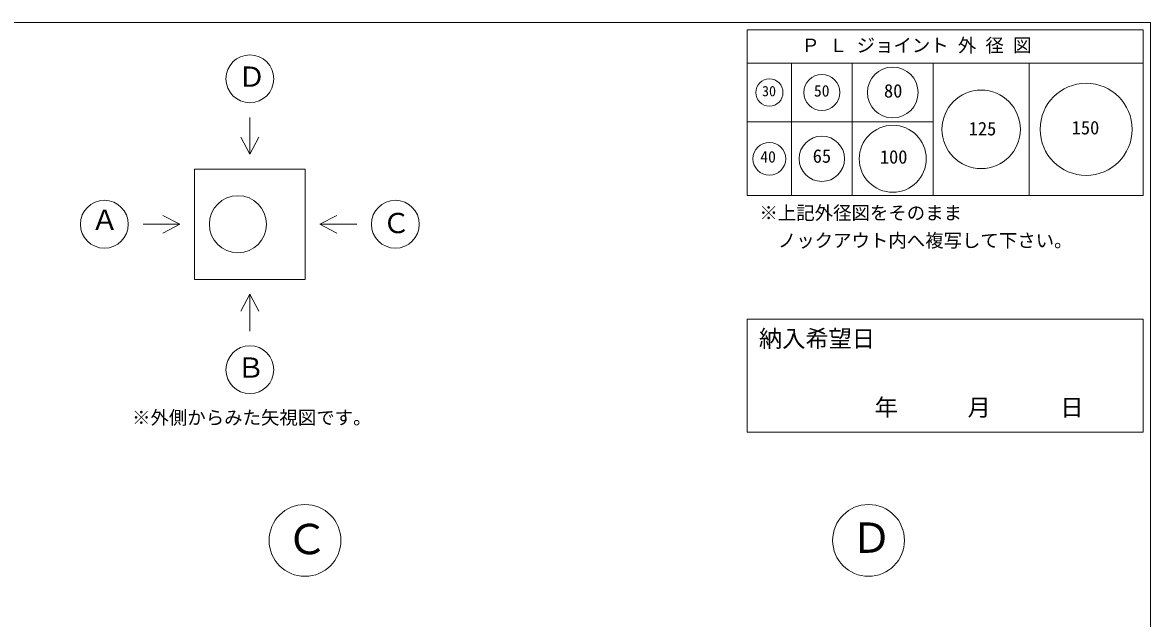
# Model space of a CAD drawing. Units: millimetres, scale not verified. Extents: x -4890 to 18490, y -2333 to 2334.
# Drawn here: x 1828 to 4890, y 715 to 2334 of the extents above; entities that cross this region are included whole.
import ezdxf
from ezdxf.enums import TextEntityAlignment as Align

# ---------------------------------------------------------------- set-up
doc = ezdxf.new("R2010")
doc.units = ezdxf.units.MM
doc.header["$LTSCALE"] = 10
for name, color, linetype, lineweight in [('0-2_waku', 7, 'Continuous', 18), ('0-3_gaikei', 7, 'Continuous', 18), ('0-8_hole', 7, 'Continuous', 18), ('0-E_文字１', 7, 'Continuous', 18)]:
    doc.layers.add(name, color=color, linetype=linetype, lineweight=lineweight)
doc.styles.add('ＭＳ ゴシック', font='')
doc.styles.get('ＭＳ ゴシック').set_extended_font_data('MS Gothic')

msp = doc.modelspace()

# ---------------------------------------------------------------- linework, layer by layer
at = {"layer": '0-2_waku'}
for p, q in [((4889.97, 2333.66), (4889.97, -1941.34)), ((3795.4, 2313.66), (3795.4, 1863.66)), ((3795.4, 2313.66), (4870.4, 2313.66)), ((3795.4, 2313.66), (4870.4, 2313.66)), ((3795.4, 2313.66), (4870.4, 2313.66)), ((3795.4, 2313.66), (3795.4, 1863.66)), ((3795.4, 2313.66), (4870.4, 2313.66)), ((3795.4, 2313.66), (4870.4, 2313.66)), ((3795.4, 2313.66), (4870.4, 2313.66)), ((4870.4, 2313.66), (4870.4, 1863.66)), ((4870.4, 2313.66), (4870.4, 1863.66)), ((3795.4, 2223.66), (4870.4, 2223.66)), ((3915.4, 2223.66), (3915.4, 1863.66)), ((4080.4, 2223.66), (4080.4, 1863.66)), ((4300.4, 2223.66), (4300.4, 1863.66)), ((4560.4, 2223.66), (4560.4, 1863.66)), ((3795.4, 2063.66), (4300.4, 2063.66)), ((3795.4, 1863.66), (4870.4, 1863.66)), ((3795.4, 1863.66), (4870.4, 1863.66))]:
    msp.add_line(p, q, dxfattribs=at)
msp.add_lwpolyline([(-1230.03, 2333.66), (4889.97, 2333.66), (4889.97, -1941.34)], dxfattribs=at)
at = {"layer": '0-3_gaikei'}
for p, q in [((2445.01, 2075.88), (2445.01, 1975.88)), ((2445.01, 1975.88), (2420.89, 2022.26)), ((2445.01, 1975.88), (2469.14, 2022.26)), ((2295.01, 1935.88), (2595.01, 1935.88)), ((2295.01, 1935.88), (2295.01, 1635.88)), ((2595.01, 1935.88), (2595.01, 1635.88)), ((2255.01, 1785.88), (2208.64, 1810.01)), ((2635.01, 1785.88), (2681.39, 1810.01)), ((2155.01, 1785.88), (2255.01, 1785.88)), ((2255.01, 1785.88), (2208.64, 1761.76)), ((2295.01, 1635.88), (2595.01, 1635.88)), ((2445.01, 1595.88), (2420.89, 1549.51)), ((2445.01, 1595.88), (2469.14, 1549.51)), ((2445.01, 1495.88), (2445.01, 1595.88))]:
    msp.add_line(p, q, dxfattribs=at)
msp.add_lwpolyline([(2735.01, 1785.88), (2635.01, 1785.88), (2681.39, 1761.76)], dxfattribs=at)
for centre, radius in [((2445.01, 2180.88), 65), ((2050.01, 1785.88), 65), ((2412.68, 1785.88), 77.58), ((2840.01, 1785.88), 65), ((2445.01, 1390.88), 65), ((2594.69, 927.41), 97.5), ((4124.69, 927.41), 97.5)]:
    msp.add_circle(centre, radius, dxfattribs=at)
at = {"layer": '0-8_hole', "lineweight": 5}
msp.add_lwpolyline([(3795.4, 1528.37), (3795.4, 1221.66), (4870.4, 1221.66), (4870.4, 1528.37)], close=True, dxfattribs=at)
msp.add_lwpolyline([(3795.4, 1528.37), (3795.4, 1221.66), (4870.4, 1221.66), (4870.4, 1528.37)], close=True, dxfattribs=at)
at = {"layer": '0-8_hole'}
for centre, radius in [((4190.4, 2143.66), 69), ((3855.4, 2143.66), 37), ((3997.9, 2143.66), 49), ((4430.4, 2043.66), 106.5), ((4715.4, 2043.66), 125), ((4190.4, 1963.66), 91), ((3997.9, 1963.66), 61.5), ((3855.4, 1963.66), 44.5)]:
    msp.add_circle(centre, radius, dxfattribs=at)

# ---------------------------------------------------------------- texts
at = {"layer": '0-8_hole', "style": 'ＭＳ ゴシック'}
for s, height, p in [('30', 28.04, (3835.36, 2125.13)), ('50', 31.16, (3976.31, 2123.32)), ('80', 36.66, (4166.58, 2118.98)), ('125', 36.66, (4396.68, 2016.24)), ('150', 36.66, (4676.22, 2018.89)), ('40', 31.16, (3830.68, 1944.07)), ('65', 36.66, (3973.13, 1941.94)), ('100', 36.66, (4155.46, 1939.48)), ('納入希望日', 46.19, (3827.14, 1438.45))]:
    msp.add_text(s, height=height, dxfattribs=at).set_placement(p, align=Align.BOTTOM_LEFT)
at = {"layer": '0-E_文字１', "style": 'ＭＳ ゴシック'}
for s, height, p in [('Ｐ Ｌ ジョイント 外 径 図', 36.66, (3942.33, 2242.48)), ('Ｄ', 54.99, (2412.65, 2142.69)), ('※上記外径図をそのまま', 36.66, (3828.36, 1787.47)), ('Ａ', 54.99, (2013.56, 1753.82)), ('Ｃ', 54.99, (2804.91, 1745.21)), ('\u3000ノックアウト内へ複写して下さい。', 36.66, (3828.36, 1712.47)), ('Ｂ', 54.99, (2409.91, 1352.69)), ('\u3000\u3000\u3000年\u3000\u3000\u3000月\u3000\u3000\u3000日     ', 46.19, (3952.35, 1251.5)), ('※外側からみた矢視図です。', 36.66, (2125.22, 1231.51)), ('Ｃ', 82.48, (2543.42, 865.11)), ('Ｄ', 82.48, (4076.22, 868.83))]:
    msp.add_text(s, height=height, dxfattribs=at).set_placement(p, align=Align.BOTTOM_LEFT)

doc.saveas('drawing.dxf')
